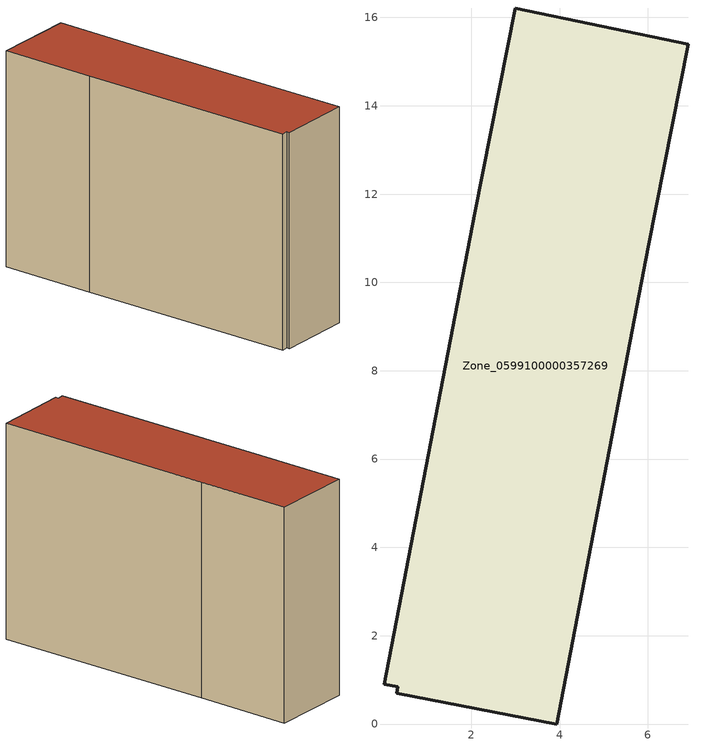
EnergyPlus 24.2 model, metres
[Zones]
Zone_0599100000357269
 floor ground (C_G): 3.93,0 0.31,0.69 0.33,0.84 0.03,0.9 2.08,11.56 2.99,16.21 6.91,15.39 6.01,10.81 z0
 wall outside (C_F): 6.91,15.39 2.99,16.21 2.08,11.56 0.03,0.9 0.33,0.84 0.31,0.69 3.93,0 6.01,10.81 6.91,15.39 z0:10.57
 roof outside (C_R): 0.31,0.69 3.93,0 6.01,10.81 6.91,15.39 2.99,16.21 2.08,11.56 0.03,0.9 0.33,0.84 z10.57
[BUILDING]
Pand.0599100000357269: North Axis=0; Terrain=City; Loads Convergence Tolerance Value=0.04; Temperature Convergence Tolerance Value=0.4; Solar Distribution=FullExterior; Maximum Number of Warmup Days=25; Minimum Number of Warmup Days=1
[Site:Location]
Rotterdam.The.Hague.AP_ZH_NLD Design_Conditions: Latitude=51.96; Longitude=4.45; Time Zone=1; Elevation=-4.5
[SITE:GROUNDTEMPERATURE:BUILDINGSURFACE]
18, 18, 18, 18, 18, 18, 18, 18, 18, 18, 18, 18
[MATERIAL] Thermal Absorptance=0.9; Solar Absorptance=0.7; Visible Absorptance=0.7
Name | Roughness | Thickness | Conductivity | Density | Specific Heat
G.TI.1992-2005 | MediumSmooth | 0.15 | 0.06 | 540 | 1210
F.TI.1992-2005 | Rough | 0.3 | 0.12 | 1920 | 840
R.TI.1992-2005 | MediumRough | 0.2 | 0.08 | 1500 | 1000
[CONSTRUCTION]
C_G: G.TI.1992-2005
C_F: F.TI.1992-2005
C_R: R.TI.1992-2005
[ZONE]
Zone_0599100000357269: Type=1; Multiplier=1; Ceiling Height=Autocalculate; Volume=Autocalculate; Floor Area=autocalculate; Part of Total Floor Area=Yes
[ZONEINFILTRATION:DESIGNFLOWRATE]
Infil_Zone_0599100000357269: Zone or ZoneList or Space or SpaceList=Zone_0599100000357269; Schedule=AlwaysOn; Design Flow Rate Calculation Method=Flow/Area; Flow Rate per Floor Area=0.0015; Constant Term Coefficient=1; Temperature Term Coefficient=0; Velocity Term Coefficient=0; Velocity Squared Term Coefficient=0
[HVACTEMPLATE:ZONE:IDEALLOADSAIRSYSTEM]
Zone_0599100000357269: Maximum Heating Supply Air Temperature=50; Minimum Cooling Supply Air Temperature=13; Maximum Heating Supply Air Humidity Ratio=0.0156; Minimum Cooling Supply Air Humidity Ratio=0.0077; Heating Limit=NoLimit; Cooling Limit=NoLimit; Dehumidification Control Type=ConstantSensibleHeatRatio; Cooling Sensible Heat Ratio=0.7; Dehumidification Setpoint=60; Humidification Control Type=None; Humidification Setpoint=30; Outdoor Air Method=None; Outdoor Air Flow Rate per Person=0.00944; Outdoor Air Flow Rate per Zone Floor Area=0; Outdoor Air Flow Rate per Zone=0; Demand Controlled Ventilation Type=None; Outdoor Air Economizer Type=NoEconomizer; Heat Recovery Type=None; Sensible Heat Recovery Effectiveness=0.7; Latent Heat Recovery Effectiveness=0.65
[ZONECONTROL:THERMOSTAT]
ThermostatControl_Zone_0599100000357269: Zone or ZoneList=Zone_0599100000357269; Control Type Schedule=DualSetpointControlType; Control 1=Thermostat_Zone_0599100000357269; Temperature Difference Between Cutout And Setpoint=0
[THERMOSTATSETPOINT:DUALSETPOINT]
Thermostat_Zone_0599100000357269: Heating Setpoint Temperature Schedule=HeatingSetpoint_Zone_0599100000357269; Cooling Setpoint Temperature Schedule=CoolingSetpoint_Zone_0599100000357269
[SCHEDULE:COMPACT]
HeatingSetpoint_Zone_0599100000357269: Through: 12/31, For: AllDays, Until: 24:00, 21
CoolingSetpoint_Zone_0599100000357269: Through: 12/31, For: AllDays, Until: 24:00, 24
DualSetpointControlType: Through: 12/31, For: AllDays, Until: 24:00, 4
AlwaysOn: Through: 12/31, For: AllDays, Until: 24:00, 1
